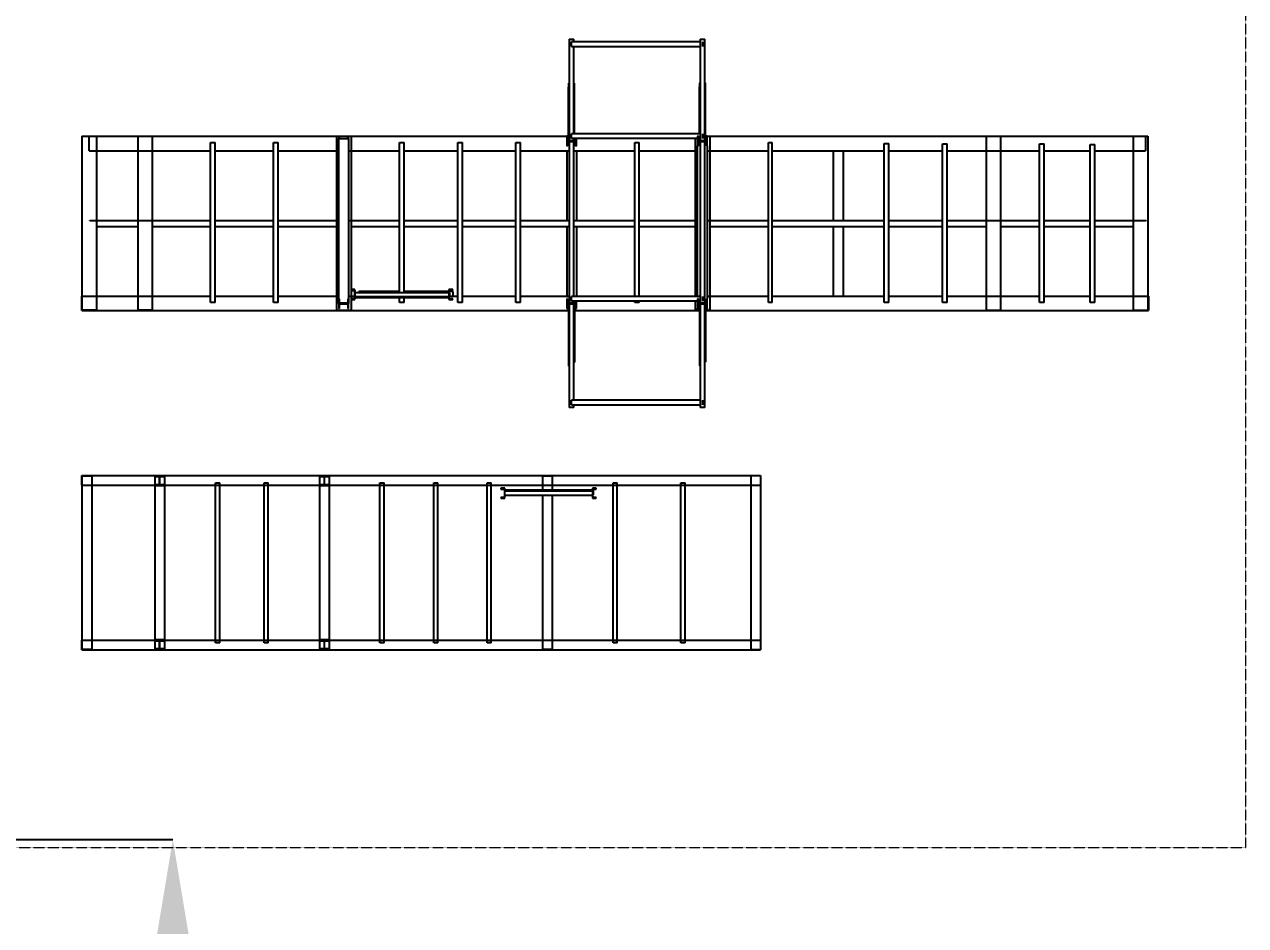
# Model space of a CAD drawing. Header units: inches. Extents: x 19 to 664121, y 34 to 210034.
# Drawn here: x 148383 to 160474, y 121820 to 130746 of the extents above; entities that cross this region are included whole.
import ezdxf

# ---------------------------------------------------------------- set-up
doc = ezdxf.new("R2010")
doc.units = ezdxf.units.IN
doc.header["$MEASUREMENT"] = 0
doc.linetypes.add('DIVIDE2', pattern=[0.625, 0.25, -0.125, 0, -0.125, 0, -0.125])
doc.layers.add('CABLEROUTEALL-EMBED 1_DWG$0$DwgTemplate', color=7, linetype='Continuous')
doc.layers.add('Layout', color=6, linetype='Continuous', lineweight=20)
doc.styles.get("Standard").update_dxf_attribs({"font": 'arial.ttf'})
doc.dimstyles.get("Standard").update_dxf_attribs({"dimtxt": 0.18, "dimasz": 0.18, "dimexe": 0.18, "dimexo": 0.0625, "dimgap": 0.09, "dimtad": 0, "dimtih": 1, "dimtoh": 1, "dimdec": 4, "dimzin": 0, "dimdsep": 46, "dimtxsty": 'Standard', "dimcen": 0.09, "dimadec": 0, "dimazin": 0, "dimtfac": 1, "dimtdec": 4, "dimtofl": 0, "dimtmove": 0, "dimatfit": 3, "dimfxl": 1, "dimtolj": 1, "dimtzin": 0, "dimarcsym": 0})

# ---------------------------------------------------------------- blocks, each defined once
blk = doc.blocks.new('*D66')
at = {"color": 4, "lineweight": -2, "transparency": 16777216}
for p, q in [((148192, 122672), (149852, 122672)), ((149852, 119672), (149852, 89296)), ((149852, 53331), (149852, 83706)), ((148192, 50331), (149852, 50331))]:
    blk.add_line(p, q, dxfattribs=at)
at = {"color": 4, "transparency": 16777216}
for points in [[(149352, 119672), (150352, 119672), (149852, 122672)], [(149352, 53331), (150352, 53331), (149852, 50331)]]:
    blk.add_solid(points, dxfattribs=at)
at = {"layer": 'Defpoints', "color": 0, "transparency": 16777216}
for p in [(148192, 122672), (148192, 50331), (149852, 50331)]:
    blk.add_point(p, dxfattribs=at)
at = {"transparency": 16777216, "insert": (149852, 86501), "char_height": 1500, "attachment_point": 5, "rotation": 90}
blk.add_mtext('\\A1;72.3m', dxfattribs=at)

msp = doc.modelspace()

# ---------------------------------------------------------------- linework, layer by layer
at = {"layer": 'CABLEROUTEALL-EMBED 1_DWG$0$DwgTemplate', "color": 252, "linetype": 'Continuous'}
for p, q in [((153776.88, 130598.86), (153776.88, 126951.46)), ((153776.88, 130598.86), (153822.95, 130598.86)), ((153822.95, 130573.13), (153822.95, 130598.86)), ((155072.73, 130598.86), (155072.73, 126951.27)), ((155072.73, 130598.86), (155118.8, 130598.86)), ((155118.8, 126951.27), (155118.8, 130598.86)), ((153799.91, 130527.06), (153799.91, 130573.13)), ((155072.73, 130573.13), (153799.91, 130573.13)), ((153799.91, 130527.06), (155072.73, 130527.06)), ((153822.95, 129662.01), (153822.95, 130527.06)), ((155095.77, 130573.13), (155095.77, 130527.06)), ((153769.68, 130163.34), (153769.68, 130123.3)), ((153776.88, 130163.34), (153769.68, 130163.34)), ((153769.68, 129593.85), (153769.68, 130123.3)), ((153769.68, 130123.3), (153775.44, 130123.3)), ((153775.44, 130159.52), (153776.88, 130159.52)), ((153775.44, 130123.3), (153775.44, 130159.52)), ((153775.44, 130123.3), (153775.44, 129593.85)), ((153830.15, 130163.34), (153822.95, 130163.34)), ((153822.95, 130159.52), (153830.15, 130159.52)), ((153830.15, 130159.52), (153830.15, 130163.34)), ((153830.15, 129662.01), (153830.15, 130159.52)), ((155065.53, 130168.94), (155065.53, 130128.91)), ((155072.73, 130168.94), (155065.53, 130168.94)), ((155065.53, 130128.91), (155071.29, 130128.91)), ((155065.53, 129662.01), (155065.53, 130128.91)), ((155071.29, 130128.91), (155071.29, 130165.13)), ((155071.29, 130165.13), (155072.73, 130165.13)), ((155071.29, 130128.91), (155071.29, 129662.01)), ((155126, 130168.94), (155118.8, 130168.94)), ((155118.8, 130165.13), (155126, 130165.13)), ((155126, 130165.13), (155126, 130168.94)), ((155126, 129593.85), (155126, 130165.13)), ((148952.38, 129638.97), (149096.36, 129638.97)), ((148952.38, 129638.97), (148952.38, 127914.63)), ((149024.37, 129638.97), (153751.92, 129638.97)), ((149024.37, 129494.98), (149024.37, 129638.97)), ((149096.36, 129638.97), (149096.36, 127914.63)), ((149504.4, 129638.97), (149504.4, 127914.63)), ((149504.4, 129638.97), (149648.38, 129638.97)), ((149648.38, 129638.97), (149648.38, 127914.63)), ((151472.18, 129638.98), (151472.18, 127911.16)), ((151472.18, 129638.98), (151616.16, 129638.98)), ((151496.17, 129635.7), (151496.17, 129614.97)), ((151503.85, 129614.97), (151503.85, 129635.7)), ((151584.48, 129614.97), (151584.48, 129635.7)), ((151592.16, 129614.97), (151592.16, 129635.7)), ((151616.16, 129638.98), (151616.16, 127911.16)), ((153751.92, 129638.97), (153751.92, 129542.98)), ((153759.6, 129638.97), (153751.92, 129638.97)), ((153759.6, 129638.97), (153769.68, 129638.97)), ((153759.6, 129593.85), (153759.6, 129638.97)), ((153799.91, 129615.93), (153799.91, 129662.01)), ((155072.73, 129662.01), (153799.91, 129662.01)), ((155047.77, 129615.93), (153799.91, 129615.93)), ((153822.95, 128052.45), (153822.95, 129615.93)), ((153830.15, 129593.85), (153830.15, 129615.93)), ((153840.23, 129615.93), (153840.23, 129593.85)), ((153847.91, 129542.98), (153847.91, 129615.93)), ((155023.78, 129615.93), (155023.78, 128052.45)), ((155047.77, 129638.97), (155047.77, 129542.98)), ((155055.45, 129638.97), (155047.77, 129638.97)), ((155055.45, 129593.85), (155055.45, 129638.97)), ((155072.73, 129615.93), (155055.45, 129615.93)), ((155065.53, 129593.85), (155065.53, 129615.93)), ((155071.29, 129615.93), (155071.29, 129593.85)), ((155095.77, 129662.01), (155095.77, 129615.93)), ((155126, 129638.97), (155136.08, 129638.97)), ((155136.08, 129638.97), (155136.08, 129593.85)), ((155143.76, 129638.97), (155136.08, 129638.97)), ((155143.76, 129542.98), (155143.76, 129638.97)), ((155143.76, 129638.97), (159482.97, 129638.97)), ((155143.76, 129638.97), (155167.76, 129638.97)), ((155167.76, 129638.97), (155167.76, 127912.39)), ((157903.45, 129638.97), (157903.45, 127912.39)), ((157903.45, 129638.97), (158047.43, 129638.97)), ((158047.43, 129638.97), (158047.43, 127912.39)), ((159360.16, 129638.97), (159504.14, 129638.97)), ((159360.16, 129638.97), (159360.16, 127912.39)), ((159482.97, 129638.97), (159482.97, 129494.98)), ((159504.14, 129638.97), (159504.14, 127912.39)), ((149024.37, 129494.98), (150225.28, 129494.98)), ((150225.28, 127991.51), (150225.28, 129575.33)), ((150225.28, 129575.33), (150271.35, 129575.33)), ((150271.35, 127991.51), (150271.35, 129575.33)), ((150271.35, 129494.98), (150849.21, 129494.98)), ((150849.21, 129575.33), (150895.28, 129575.33)), ((150849.21, 127991.51), (150849.21, 129575.33)), ((150895.28, 127991.51), (150895.28, 129575.33)), ((150895.28, 129494.98), (151496.17, 129494.98)), ((151503.85, 129614.97), (151496.17, 129614.97)), ((151496.17, 129614.97), (151592.16, 129614.97)), ((151496.17, 127981.42), (151496.17, 129614.97)), ((151592.16, 129614.97), (151584.48, 129614.97)), ((151592.16, 129614.97), (151592.16, 127981.42)), ((151592.16, 129494.98), (152097.06, 129494.98)), ((152097.06, 128089.12), (152097.06, 129575.33)), ((152097.06, 129575.33), (152143.14, 129575.33)), ((152143.14, 128089.12), (152143.14, 129575.33)), ((152143.14, 129494.98), (152673, 129494.98)), ((152673, 127991.51), (152673, 129575.33)), ((152673, 129575.33), (152719.07, 129575.33)), ((152719.07, 127991.51), (152719.07, 129575.33)), ((152719.07, 129494.98), (153248.94, 129494.98)), ((153248.94, 127991.51), (153248.94, 129575.33)), ((153248.94, 129575.33), (153295.01, 129575.33)), ((153295.01, 127991.51), (153295.01, 129575.33)), ((153295.01, 129494.98), (153776.88, 129494.98)), ((153751.92, 129542.98), (153759.6, 129542.98)), ((153751.92, 129494.98), (153751.92, 128805.3)), ((153840.23, 129593.85), (153759.6, 129593.85)), ((153759.6, 129588.09), (153840.23, 129588.09)), ((153759.6, 129542.98), (153759.6, 129588.09)), ((153769.68, 129547.37), (153769.68, 129588.09)), ((153775.44, 129547.37), (153769.68, 129547.37)), ((153775.44, 129588.09), (153775.44, 129547.37)), ((153776.88, 129583.59), (153775.44, 129583.59)), ((153830.15, 129583.59), (153822.95, 129583.59)), ((153822.95, 129494.98), (154424.8, 129494.98)), ((153830.15, 129583.59), (153830.15, 129588.09)), ((153840.23, 129588.09), (153840.23, 129542.98)), ((153840.23, 129542.98), (153847.91, 129542.98)), ((153847.91, 129494.98), (153847.91, 128805.3)), ((154424.8, 128052.45), (154424.8, 129575.33)), ((154424.8, 129575.33), (154470.88, 129575.33)), ((154470.88, 128052.45), (154470.88, 129575.33)), ((154470.88, 129494.98), (155047.77, 129494.98)), ((155047.77, 129542.98), (155055.45, 129542.98)), ((155047.77, 128052.45), (155047.77, 129542.98)), ((155136.08, 129593.85), (155055.45, 129593.85)), ((155055.45, 129588.09), (155136.08, 129588.09)), ((155055.45, 129542.98), (155055.45, 129588.09)), ((155065.53, 129552.97), (155065.53, 129588.09)), ((155071.29, 129552.97), (155065.53, 129552.97)), ((155071.29, 129588.09), (155071.29, 129552.97)), ((155136.08, 129588.09), (155136.08, 129542.98)), ((155136.08, 129542.98), (155143.76, 129542.98)), ((155143.76, 129542.98), (155143.76, 128029.41)), ((155143.76, 129494.98), (155749.41, 129494.98)), ((155749.41, 127991.51), (155749.41, 129575.33)), ((155749.41, 129575.33), (155785.98, 129575.33)), ((155785.98, 127991.51), (155785.98, 129575.33)), ((155785.98, 129494.98), (156896.52, 129494.98)), ((156391.62, 129494.98), (156391.62, 128805.3)), ((156487.61, 129494.98), (156487.61, 128805.3)), ((156896.52, 129566.09), (156942.6, 129566.09)), ((156896.52, 127991.51), (156896.52, 129566.09)), ((156942.6, 127991.51), (156942.6, 129566.09)), ((156942.6, 129494.98), (157472.46, 129494.98)), ((157472.46, 127991.51), (157472.46, 129561.9)), ((157472.46, 129561.9), (157518.53, 129561.9)), ((157518.53, 127991.51), (157518.53, 129561.9)), ((157518.53, 129494.98), (158432.35, 129494.98)), ((158432.35, 129562.57), (158478.43, 129562.57)), ((158432.35, 127991.51), (158432.35, 129562.57)), ((158478.43, 127991.51), (158478.43, 129562.57)), ((158478.43, 129494.98), (158935.33, 129494.98)), ((158935.33, 127991.51), (158935.33, 129555.38)), ((158935.33, 129555.38), (158981.41, 129555.38)), ((158981.41, 127991.51), (158981.41, 129555.38)), ((158981.41, 129494.98), (159482.97, 129494.98)), ((149031.58, 128805.3), (150225.28, 128805.3)), ((149031.58, 128799.54), (149031.58, 128805.3)), ((150225.28, 128799.54), (149031.58, 128799.54)), ((150271.35, 128805.3), (150849.21, 128805.3)), ((150849.21, 128799.54), (150271.35, 128799.54)), ((150895.28, 128805.3), (151496.17, 128805.3)), ((151496.17, 128799.54), (150895.28, 128799.54)), ((151592.16, 128805.3), (152097.06, 128805.3)), ((152097.06, 128799.54), (151592.16, 128799.54)), ((152143.14, 128805.3), (152673, 128805.3)), ((152673, 128799.54), (152143.14, 128799.54)), ((152719.07, 128805.3), (153248.94, 128805.3)), ((153248.94, 128799.54), (152719.07, 128799.54)), ((153295.01, 128805.3), (153776.88, 128805.3)), ((153776.88, 128799.54), (153295.01, 128799.54)), ((153822.95, 128805.3), (154424.8, 128805.3)), ((154424.8, 128799.54), (153822.95, 128799.54)), ((154470.88, 128805.3), (155047.77, 128805.3)), ((155047.77, 128799.54), (154470.88, 128799.54)), ((155143.76, 128805.3), (155749.41, 128805.3)), ((155749.41, 128799.54), (155143.76, 128799.54)), ((155785.98, 128805.3), (156896.52, 128805.3)), ((156896.52, 128799.54), (155785.98, 128799.54)), ((156942.6, 128805.3), (157472.46, 128805.3)), ((157472.46, 128799.54), (156942.6, 128799.54)), ((157518.53, 128805.3), (158432.35, 128805.3)), ((158432.35, 128799.54), (157518.53, 128799.54)), ((158478.43, 128805.3), (158935.33, 128805.3)), ((158935.33, 128799.54), (158478.43, 128799.54)), ((158981.41, 128805.3), (159490.18, 128805.3)), ((159490.18, 128799.54), (158981.41, 128799.54)), ((159490.18, 128805.3), (159490.18, 128799.54)), ((149096.36, 128744.83), (149504.4, 128744.83)), ((149648.38, 128744.83), (150225.28, 128744.83)), ((150271.35, 128744.83), (150849.21, 128744.83)), ((150895.28, 128744.83), (151472.18, 128744.83)), ((151616.16, 128744.83), (152097.06, 128744.83)), ((152143.14, 128744.83), (152673, 128744.83)), ((152719.07, 128744.83), (153248.94, 128744.83)), ((153295.01, 128744.83), (153776.88, 128744.83)), ((153751.92, 128744.83), (153751.92, 128055.15)), ((153822.95, 128744.83), (154424.8, 128744.83)), ((153847.91, 128744.83), (153847.91, 128055.15)), ((154470.88, 128744.83), (155023.78, 128744.83)), ((155167.76, 128744.83), (155749.41, 128744.83)), ((155785.98, 128744.83), (156896.52, 128744.83)), ((156391.62, 128744.83), (156391.62, 128055.15)), ((156487.61, 128744.83), (156487.61, 128055.15)), ((156942.6, 128744.83), (157472.46, 128744.83)), ((157518.53, 128744.83), (157903.45, 128744.83)), ((158047.43, 128744.83), (158432.35, 128744.83)), ((158478.43, 128744.83), (158935.33, 128744.83)), ((158981.41, 128744.83), (159360.16, 128744.83)), ((148952.46, 127911.16), (148952.46, 128055.15)), ((148952.46, 128055.15), (150225.28, 128055.15)), ((150271.35, 128055.15), (150849.21, 128055.15)), ((150895.28, 128055.15), (151496.17, 128055.15)), ((151592.16, 128055.15), (151652.52, 128055.15)), ((151655.57, 128119.33), (151617.04, 128119.33)), ((151617.04, 128119.33), (151617.04, 128112.11)), ((151617.04, 128112.11), (151652.52, 128112.11)), ((151652.52, 128112.11), (151652.52, 128029.02)), ((151655.57, 128021.81), (151655.57, 128119.33)), ((152585.8, 128089.12), (151655.57, 128089.12)), ((151655.57, 128050.6), (152585.8, 128050.6)), ((151655.57, 128044.93), (152585.8, 128044.93)), ((152097.06, 128099.36), (151693.21, 128099.36)), ((151693.21, 128089.12), (151693.21, 128099.36)), ((152585.8, 128099.36), (152143.14, 128099.36)), ((152624.32, 128119.33), (152585.8, 128119.33)), ((152585.8, 128119.33), (152585.8, 128021.81)), ((152588.84, 128029.02), (152588.84, 128112.11)), ((152588.84, 128112.11), (152624.32, 128112.11)), ((152623.44, 128099.36), (152588.84, 128099.36)), ((152590.15, 128089.12), (152588.84, 128089.12)), ((152588.84, 128050.6), (152590.15, 128050.6)), ((152590.15, 128089.12), (152590.15, 128050.6)), ((152590.15, 128055.17), (152623.44, 128055.17)), ((152590.15, 128055.15), (152673, 128055.15)), ((152623.44, 128099.36), (152623.44, 128055.17)), ((152623.44, 128055.17), (152623.44, 128055.15)), ((152624.32, 128112.11), (152624.32, 128119.33)), ((152719.07, 128055.15), (153248.94, 128055.15)), ((153295.01, 128055.15), (153776.88, 128055.15)), ((155072.73, 128052.45), (153799.91, 128052.45)), ((153799.91, 128006.38), (153799.91, 128052.45)), ((153822.95, 128055.15), (154424.8, 128055.15)), ((154470.88, 128055.15), (155047.77, 128055.15)), ((155095.77, 128052.45), (155095.77, 128006.38)), ((155143.76, 128055.15), (155749.41, 128055.15)), ((155785.98, 128055.15), (156896.52, 128055.15)), ((156942.6, 128055.15), (157472.46, 128055.15)), ((157518.53, 128055.15), (158432.35, 128055.15)), ((158478.43, 128055.15), (158935.33, 128055.15)), ((158981.41, 128055.15), (159511.27, 128055.15)), ((159511.27, 128055.15), (159511.27, 127911.16)), ((150271.35, 127991.51), (150225.28, 127991.51)), ((150895.28, 127991.51), (150849.21, 127991.51)), ((151496.17, 128029.41), (151496.17, 127933.42)), ((151503.85, 128029.41), (151496.17, 128029.41)), ((151592.16, 127981.42), (151496.17, 127981.42)), ((151496.17, 127933.42), (151503.85, 127933.42)), ((151503.85, 127984.3), (151503.85, 128029.41)), ((151584.48, 127984.3), (151503.85, 127984.3)), ((151503.85, 127933.42), (151503.85, 127978.54)), ((151503.85, 127978.54), (151584.48, 127978.54)), ((151584.48, 128029.41), (151584.48, 127984.3)), ((151592.16, 128029.41), (151584.48, 128029.41)), ((151584.48, 127978.54), (151584.48, 127933.42)), ((151584.48, 127933.42), (151592.16, 127933.42)), ((151592.16, 127933.42), (151592.16, 128029.41)), ((151652.52, 128029.02), (151617.04, 128029.02)), ((151617.04, 128029.02), (151617.04, 128021.81)), ((151617.04, 128021.81), (151655.57, 128021.81)), ((151655.57, 128040.36), (152585.8, 128040.36)), ((152097.06, 127991.51), (152097.06, 128040.36)), ((152143.14, 127991.51), (152097.06, 127991.51)), ((152143.14, 127991.51), (152143.14, 128040.36)), ((152585.8, 128021.81), (152624.32, 128021.81)), ((152624.32, 128029.02), (152588.84, 128029.02)), ((152624.32, 128021.81), (152624.32, 128029.02)), ((152719.07, 127991.51), (152673, 127991.51)), ((153295.01, 127991.51), (153248.94, 127991.51)), ((153759.6, 128029.41), (153751.92, 128029.41)), ((153751.92, 128029.41), (153751.92, 127933.42)), ((153751.92, 127933.42), (153759.6, 127933.42)), ((153759.6, 127984.3), (153759.6, 128029.41)), ((153840.23, 127984.3), (153759.6, 127984.3)), ((153759.6, 127933.42), (153759.6, 127978.54)), ((153759.6, 127978.54), (153840.23, 127978.54)), ((153769.68, 127975.81), (153776.88, 127975.81)), ((153769.68, 127975.81), (153769.68, 127399.88)), ((155047.77, 128006.38), (153799.91, 128006.38)), ((153822.95, 127023.07), (153822.95, 128006.38)), ((153822.95, 127975.81), (153830.15, 127975.81)), ((153830.15, 127975.81), (153830.15, 127399.88)), ((153840.23, 128006.38), (153840.23, 127984.3)), ((153840.23, 127978.54), (153840.23, 127933.42)), ((153840.23, 127933.42), (153847.91, 127933.42)), ((153847.91, 127933.42), (153847.91, 128006.38)), ((154424.8, 127991.51), (154424.8, 128006.38)), ((154470.88, 127991.51), (154424.8, 127991.51)), ((154470.88, 127991.51), (154470.88, 128006.38)), ((155023.78, 128006.38), (155023.78, 127912.39)), ((155047.77, 128029.41), (155047.77, 127933.42)), ((155055.45, 128029.41), (155047.77, 128029.41)), ((155047.77, 127933.42), (155055.45, 127933.42)), ((155047.77, 127914.63), (155047.77, 127933.42)), ((155055.45, 127984.3), (155055.45, 128029.41)), ((155072.73, 128006.38), (155055.45, 128006.38)), ((155136.08, 127984.3), (155055.45, 127984.3)), ((155055.45, 127933.42), (155055.45, 127978.54)), ((155055.45, 127978.54), (155136.08, 127978.54)), ((155065.53, 127978.54), (155065.53, 127405.48)), ((155126, 127978.54), (155126, 127405.48)), ((155136.08, 128029.41), (155136.08, 127984.3)), ((155143.76, 128029.41), (155136.08, 128029.41)), ((155136.08, 127978.54), (155136.08, 127933.42)), ((155136.08, 127933.42), (155143.76, 127933.42)), ((155143.76, 127933.42), (155143.76, 128029.41)), ((155143.76, 127933.42), (155143.76, 127914.63)), ((155785.98, 127991.51), (155749.41, 127991.51)), ((156942.6, 127991.51), (156896.52, 127991.51)), ((157518.53, 127991.51), (157472.46, 127991.51)), ((158478.43, 127991.51), (158432.35, 127991.51)), ((158981.41, 127991.51), (158935.33, 127991.51)), ((149096.36, 127914.63), (148952.38, 127914.63)), ((148952.46, 127911.16), (153769.68, 127911.16)), ((149648.38, 127914.63), (149504.4, 127914.63)), ((151616.16, 127911.16), (151472.18, 127911.16)), ((153830.15, 127911.16), (155065.53, 127911.16)), ((155065.53, 127912.39), (155023.78, 127912.39)), ((155065.53, 127914.63), (155047.77, 127914.63)), ((155143.76, 127914.63), (155126, 127914.63)), ((155167.76, 127912.39), (155126, 127912.39)), ((155126, 127911.16), (159511.27, 127911.16)), ((158047.43, 127912.39), (157903.45, 127912.39)), ((159504.14, 127912.39), (159360.16, 127912.39)), ((153776.88, 127399.88), (153769.68, 127399.88)), ((153769.68, 127399.88), (153769.68, 127359.84)), ((153769.68, 127359.84), (153775.44, 127359.84)), ((153775.44, 127359.84), (153775.44, 127396.06)), ((153775.44, 127396.06), (153776.88, 127396.06)), ((153830.15, 127399.88), (153822.95, 127399.88)), ((153822.95, 127396.06), (153830.15, 127396.06)), ((153830.15, 127396.06), (153830.15, 127399.88)), ((155065.53, 127405.48), (155065.53, 127365.45)), ((155072.73, 127405.48), (155065.53, 127405.48)), ((155065.53, 127365.45), (155071.29, 127365.45)), ((155071.29, 127401.67), (155072.73, 127401.67)), ((155071.29, 127365.45), (155071.29, 127401.67)), ((155126, 127405.48), (155118.8, 127405.48)), ((155118.8, 127401.67), (155126, 127401.67)), ((155126, 127401.67), (155126, 127405.48)), ((153799.91, 126977), (153799.91, 127023.07)), ((155072.73, 127023.07), (153799.91, 127023.07)), ((153799.91, 126977), (155072.73, 126977)), ((153822.95, 126951.46), (153822.95, 126977)), ((155095.77, 127023.07), (155095.77, 126977)), ((153822.95, 126951.46), (153776.88, 126951.46)), ((155118.8, 126951.27), (155072.73, 126951.27)), ((148952.46, 126183.36), (148952.46, 126279.35)), ((148952.46, 126279.35), (155671.7, 126279.35)), ((148952.46, 126275.27), (148952.46, 124553.71)), ((148952.46, 126275.27), (149048.45, 126275.27)), ((149048.45, 126275.27), (149048.45, 124553.71)), ((149672.38, 126275.27), (149672.38, 126267.59)), ((149768.37, 126275.27), (149672.38, 126275.27)), ((149672.38, 126275.27), (149672.38, 124553.71)), ((149672.38, 126275.27), (149768.37, 126275.27)), ((149672.38, 126267.59), (149717.49, 126267.59)), ((149717.49, 126267.59), (149717.49, 126186.96)), ((149723.25, 126186.96), (149723.25, 126267.59)), ((149723.25, 126267.59), (149768.37, 126267.59)), ((149768.37, 126267.59), (149768.37, 126275.27)), ((149768.37, 126275.27), (149768.37, 124553.71)), ((151304.19, 126275.27), (151400.18, 126275.27)), ((151304.19, 126275.27), (151304.19, 124553.71)), ((151400.18, 126275.27), (151304.19, 126275.27)), ((151304.19, 126275.27), (151304.19, 126267.59)), ((151304.19, 126267.59), (151349.31, 126267.59)), ((151349.31, 126267.59), (151349.31, 126186.96)), ((151355.07, 126186.96), (151355.07, 126267.59)), ((151355.07, 126267.59), (151400.18, 126267.59)), ((151400.18, 126275.27), (151400.18, 124553.71)), ((151400.18, 126267.59), (151400.18, 126275.27)), ((153511.95, 126275.27), (153607.93, 126275.27)), ((153511.95, 126275.27), (153511.95, 126137.14)), ((153607.93, 126275.27), (153607.93, 126137.14)), ((155575.71, 126279.35), (155671.7, 126279.35)), ((155575.71, 126279.35), (155575.71, 124551.54)), ((155671.7, 126279.35), (155671.7, 126183.36)), ((155671.7, 126279.35), (155671.7, 124551.54)), ((148952.46, 126183.36), (149672.38, 126183.36)), ((149717.49, 126186.96), (149672.38, 126186.96)), ((149672.38, 126186.96), (149672.38, 126179.28)), ((149672.38, 126179.28), (149768.37, 126179.28)), ((149768.37, 126186.96), (149723.25, 126186.96)), ((149768.37, 126179.28), (149768.37, 126186.96)), ((149768.37, 126183.36), (151304.19, 126183.36)), ((150275.67, 124621.88), (150275.67, 126205.7)), ((150275.67, 126205.7), (150316.95, 126205.7)), ((150316.95, 124621.88), (150316.95, 126205.7)), ((150755.62, 124621.88), (150755.62, 126205.7)), ((150755.62, 126205.7), (150796.89, 126205.7)), ((150796.89, 124621.88), (150796.89, 126205.7)), ((151349.31, 126186.96), (151304.19, 126186.96)), ((151304.19, 126186.96), (151304.19, 126179.28)), ((151304.19, 126179.28), (151400.18, 126179.28)), ((151400.18, 126186.96), (151355.07, 126186.96)), ((151400.18, 126179.28), (151400.18, 126186.96)), ((151400.18, 126183.36), (155671.7, 126183.36)), ((151903.22, 126205.7), (151944.5, 126205.7)), ((151903.22, 124621.88), (151903.22, 126205.7)), ((151944.5, 124621.88), (151944.5, 126205.7)), ((152435.43, 126205.7), (152476.7, 126205.7)), ((152435.43, 124621.88), (152435.43, 126205.7)), ((152476.7, 124621.88), (152476.7, 126205.7)), ((152963.37, 124621.88), (152963.37, 126205.7)), ((152963.37, 126205.7), (153004.64, 126205.7)), ((153004.64, 124621.88), (153004.64, 126205.7)), ((153138.46, 126151.53), (153099.94, 126151.53)), ((153099.94, 126151.53), (153099.94, 126144.31)), ((153099.94, 126144.31), (153135.41, 126144.31)), ((153135.41, 126144.31), (153135.41, 126061.22)), ((153138.46, 126054.01), (153138.46, 126151.53)), ((153138.46, 126137.14), (154005.9, 126137.14)), ((154005.9, 126132.56), (153138.46, 126132.56)), ((154005.9, 126122.73), (153138.46, 126122.73)), ((154005.9, 126151.53), (154005.9, 126054.01)), ((154044.42, 126151.53), (154005.9, 126151.53)), ((154008.95, 126144.31), (154044.42, 126144.31)), ((154008.95, 126061.22), (154008.95, 126144.31)), ((154008.95, 126137.14), (154013.06, 126137.14)), ((154013.06, 126132.56), (154008.95, 126132.56)), ((154010.2, 126122.73), (154008.95, 126122.73)), ((154010.2, 126122.73), (154010.2, 126084.21)), ((154013.06, 126137.14), (154013.06, 126132.56)), ((154013.06, 126132.56), (154013.06, 126088.37)), ((154044.42, 126144.31), (154044.42, 126151.53)), ((154211.23, 126205.7), (154252.5, 126205.7)), ((154211.23, 124621.88), (154211.23, 126205.7)), ((154252.5, 124621.88), (154252.5, 126205.7)), ((154883.15, 124621.88), (154883.15, 126205.7)), ((154883.15, 126205.7), (154924.43, 126205.7)), ((154924.43, 124621.88), (154924.43, 126205.7)), ((153135.41, 126061.22), (153099.94, 126061.22)), ((153099.94, 126061.22), (153099.94, 126054.01)), ((153099.94, 126054.01), (153138.46, 126054.01)), ((153138.46, 126084.21), (154005.9, 126084.21)), ((153511.95, 126084.21), (153511.95, 124553.71)), ((153607.93, 126084.21), (153607.93, 124553.71)), ((154005.9, 126054.01), (154044.42, 126054.01)), ((154008.95, 126084.21), (154010.2, 126084.21)), ((154044.42, 126061.22), (154008.95, 126061.22)), ((154010.2, 126088.37), (154013.06, 126088.37)), ((154044.42, 126054.01), (154044.42, 126061.22)), ((148952.46, 124551.54), (148952.46, 124647.53)), ((148952.46, 124647.53), (149672.38, 124647.53)), ((149048.45, 124553.71), (148952.46, 124553.71)), ((148952.46, 124551.54), (155671.7, 124551.54)), ((149672.38, 124649.7), (149672.38, 124642.02)), ((149768.37, 124649.7), (149672.38, 124649.7)), ((149672.38, 124642.02), (149717.49, 124642.02)), ((149672.38, 124561.39), (149672.38, 124553.71)), ((149717.49, 124561.39), (149672.38, 124561.39)), ((149768.37, 124553.71), (149672.38, 124553.71)), ((149672.38, 124553.71), (149768.37, 124553.71)), ((149717.49, 124642.02), (149717.49, 124561.39)), ((149723.25, 124642.02), (149768.37, 124642.02)), ((149723.25, 124561.39), (149723.25, 124642.02)), ((149768.37, 124561.39), (149723.25, 124561.39)), ((149768.37, 124642.02), (149768.37, 124649.7)), ((149768.37, 124647.53), (151304.19, 124647.53)), ((149768.37, 124553.71), (149768.37, 124561.39)), ((150316.95, 124621.88), (150275.67, 124621.88)), ((150796.89, 124621.88), (150755.62, 124621.88)), ((151304.19, 124649.7), (151304.19, 124642.02)), ((151400.18, 124649.7), (151304.19, 124649.7)), ((151304.19, 124642.02), (151349.31, 124642.02)), ((151304.19, 124561.39), (151304.19, 124553.71)), ((151349.31, 124561.39), (151304.19, 124561.39)), ((151400.18, 124553.71), (151304.19, 124553.71)), ((151304.19, 124553.71), (151400.18, 124553.71)), ((151349.31, 124642.02), (151349.31, 124561.39)), ((151355.07, 124642.02), (151400.18, 124642.02)), ((151355.07, 124561.39), (151355.07, 124642.02)), ((151400.18, 124561.39), (151355.07, 124561.39)), ((151400.18, 124642.02), (151400.18, 124649.7)), ((151400.18, 124647.53), (155671.7, 124647.53)), ((151400.18, 124553.71), (151400.18, 124561.39)), ((151944.5, 124621.88), (151903.22, 124621.88)), ((152476.7, 124621.88), (152435.43, 124621.88)), ((153004.64, 124621.88), (152963.37, 124621.88)), ((153607.93, 124553.71), (153511.95, 124553.71)), ((154252.5, 124621.88), (154211.23, 124621.88)), ((154924.43, 124621.88), (154883.15, 124621.88)), ((155671.7, 124551.54), (155575.71, 124551.54)), ((155671.7, 124647.53), (155671.7, 124551.54))]:
    msp.add_line(p, q, dxfattribs=at)
at = {"layer": 'Layout', "color": 252, "linetype": 'DIVIDE2', "ltscale": 10}
for p, q in [((160473.57, 170592.19), (160473.57, 122592.19)), ((160473.57, 170592.19), (160473.57, 122592.19)), ((160473.57, 122592.19), (131673.57, 122592.19))]:
    msp.add_line(p, q, dxfattribs=at)

# ---------------------------------------------------------------- dimensions: what is measured, and where the dimension line sits
at = {"color": 252}
dim = msp.add_linear_dim(base=(149851.8, 50330.67), p1=(148191.66, 122672.19), p2=(148191.66, 50330.67), angle=90, dimstyle='Standard', override={"dimtxt": 1500, "dimasz": 3000, "dimtih": 0, "dimdec": 1, "dimlfac": 0.001, "dimpost": 'm', "dimclrd": 4, "dimclre": 4, "dimclrt": 256}, dxfattribs=at)
dim.commit()
dim.dimension.update_dxf_attribs({"geometry": '*D66', "text_midpoint": (149851.8, 86501.43)})

doc.saveas('drawing.dxf')
